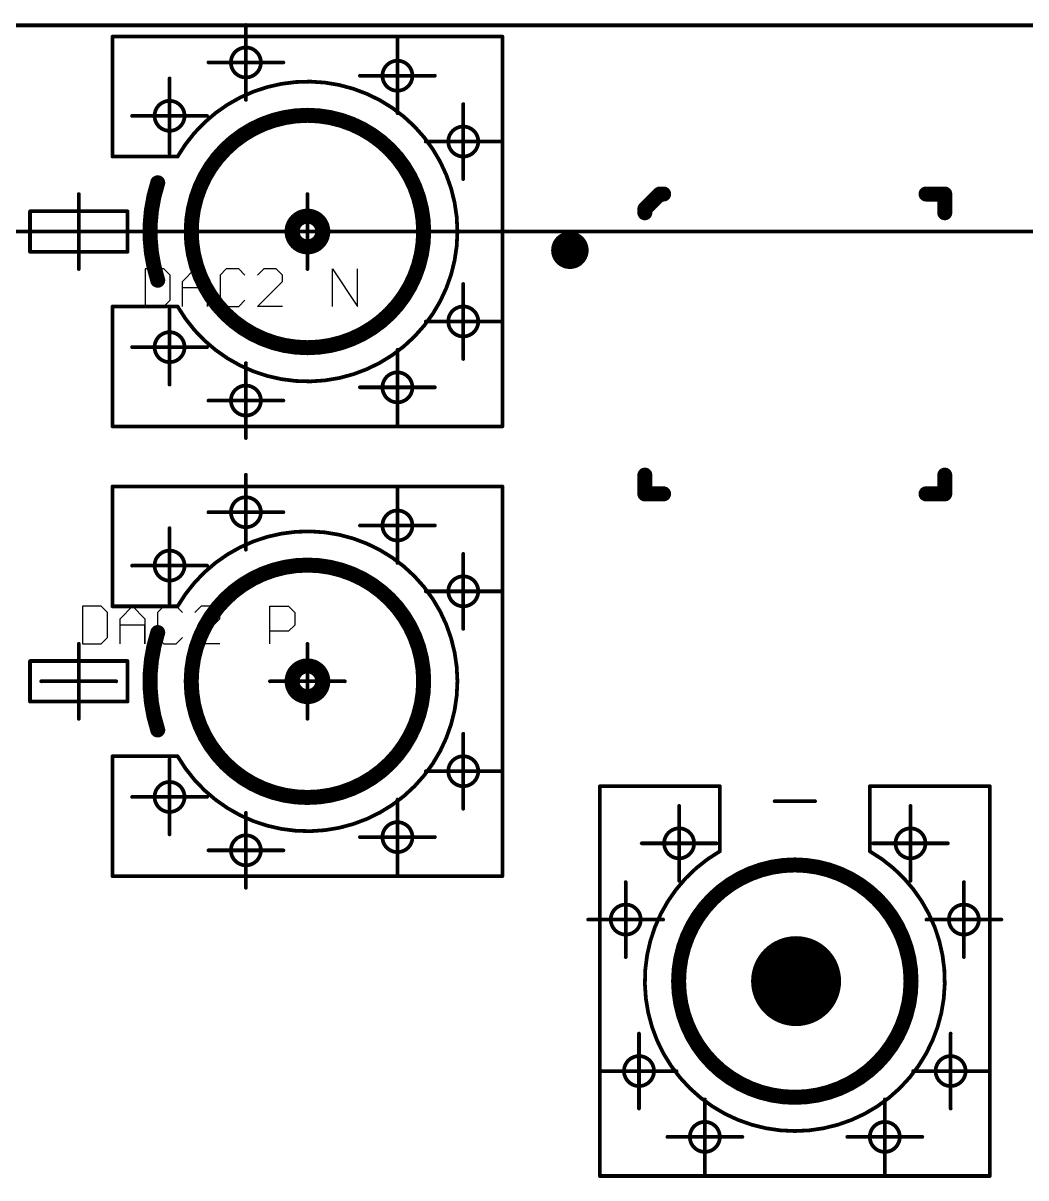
# Model space of a CAD drawing. Header units: millimetres. Extents: x 17 to 134, y 31 to 67.
# Drawn here: x 104.71 to 118.08, y 50.62 to 66.03 of the extents above; entities that cross this region are included whole.
import ezdxf

# ---------------------------------------------------------------- set-up
doc = ezdxf.new("R2010")
doc.units = ezdxf.units.MM
for name, color, linetype in [('Mechanical1', 6, 'Continuous'), ('Mechanical2', 216, 'Continuous'), ('Mechanical8', 56, 'Continuous'), ('MultiLayer', 9, 'Continuous'), ('PadHoleLayer', 156, 'Continuous'), ('TopOverlay', 2, 'Continuous')]:
    doc.layers.add(name, color=color, linetype=linetype)

# ---------------------------------------------------------------- blocks, each defined once
blk = doc.blocks.new('AMPHENOL_SMP_MSLD_PCT_10_3')
at = {"layer": 'Mechanical8', "const_width": 0.05}
for points in [[(-2.6, 2.6), (-1, 2.6)], [(-2.6, -2.6), (-2.6, 2.6)], [(-1, 1.732), (-1, 2.6)], [(1, 1.732), (1, 2.6)], [(1, 2.6), (2.6, 2.6)], [(2.6, -2.6), (2.6, 2.6)], [(-1.543, 1.838), (-1.543, 2.338)], [(-0.27, 2.4), (0.27, 2.4)], [(1.543, 1.838), (1.543, 2.338)], [(-2.043, 1.838), (-1.543, 1.838)], [(-1.543, 1.838), (-1.043, 1.838)], [(-1.543, 1.338), (-1.543, 1.838)], [(1.043, 1.838), (1.543, 1.838)], [(1.543, 1.838), (2.043, 1.838)], [(1.543, 1.338), (1.543, 1.838)], [(-2.255, 0.821), (-2.255, 1.321)], [(2.255, 0.821), (2.255, 1.321)], [(-2.755, 0.821), (-2.255, 0.821)], [(-2.255, 0.821), (-1.755, 0.821)], [(-2.255, 0.321), (-2.255, 0.821)], [(1.755, 0.821), (2.255, 0.821)], [(2.255, 0.821), (2.755, 0.821)], [(2.255, 0.321), (2.255, 0.821)], [(0, 0), (0, 0.5)], [(-0.5, 0), (0, 0)], [(0, 0), (0.5, 0)], [(0, -0.5), (0, 0)], [(-2.078, -1.2), (-2.078, -0.7)], [(2.078, -1.2), (2.078, -0.7)], [(-2.578, -1.2), (-2.078, -1.2)], [(-2.078, -1.2), (-1.578, -1.2)], [(-2.078, -1.7), (-2.078, -1.2)], [(1.578, -1.2), (2.078, -1.2)], [(2.078, -1.2), (2.578, -1.2)], [(2.078, -1.7), (2.078, -1.2)], [(-1.2, -2.078), (-1.2, -1.578)], [(1.2, -2.078), (1.2, -1.578)], [(-1.7, -2.078), (-1.2, -2.078)], [(-1.2, -2.078), (-0.7, -2.078)], [(-1.2, -2.578), (-1.2, -2.078)], [(0.7, -2.078), (1.2, -2.078)], [(1.2, -2.078), (1.7, -2.078)], [(1.2, -2.578), (1.2, -2.078)], [(-2.6, -2.6), (2.6, -2.6)]]:
    blk.add_lwpolyline(points, dxfattribs=at)
at = {"layer": 'Mechanical8'}
for points, const_width in [([(-2.612, 2.6, 1), (-2.587, 2.6, 1)], 0.025), ([(-2.612, 2.6, 1), (-2.587, 2.6, 1)], 0.025), ([(-1.012, 2.6, 1), (-0.987, 2.6, 1)], 0.025), ([(-1.012, 2.6, 1), (-0.987, 2.6, 1)], 0.025), ([(0.988, 2.6, 1), (1.013, 2.6, 1)], 0.025), ([(0.988, 2.6, 1), (1.013, 2.6, 1)], 0.025), ([(2.588, 2.6, 1), (2.613, 2.6, 1)], 0.025), ([(2.588, 2.6, 1), (2.613, 2.6, 1)], 0.025), ([(-1.555, 2.338, 1), (-1.53, 2.338, 1)], 0.025), ([(-0.282, 2.4, 1), (-0.257, 2.4, 1)], 0.025), ([(0.258, 2.4, 1), (0.283, 2.4, 1)], 0.025), ([(1.53, 2.338, 1), (1.555, 2.338, 1)], 0.025), ([(-1.343, 1.838, 1), (-1.743, 1.838, 1)], 0.05), ([(1.743, 1.838, 1), (1.343, 1.838, 1)], 0.05), ([(-2.055, 1.838, 1), (-2.03, 1.838, 1)], 0.025), ([(-1.755, 1.838, 1), (-1.73, 1.838, 1)], 0.025), ([(-1.555, 1.838, 1), (-1.53, 1.838, 1)], 0.025), ([(-1.555, 1.838, 1), (-1.53, 1.838, 1)], 0.025), ([(-1.555, 1.838, 1), (-1.53, 1.838, 1)], 0.025), ([(-1.555, 1.838, 1), (-1.53, 1.838, 1)], 0.025), ([(-1.355, 1.838, 1), (-1.33, 1.838, 1)], 0.025), ([(-1.055, 1.838, 1), (-1.03, 1.838, 1)], 0.025), ([(1.03, 1.838, 1), (1.055, 1.838, 1)], 0.025), ([(1.33, 1.838, 1), (1.355, 1.838, 1)], 0.025), ([(1.53, 1.838, 1), (1.555, 1.838, 1)], 0.025), ([(1.53, 1.838, 1), (1.555, 1.838, 1)], 0.025), ([(1.53, 1.838, 1), (1.555, 1.838, 1)], 0.025), ([(1.53, 1.838, 1), (1.555, 1.838, 1)], 0.025), ([(1.73, 1.838, 1), (1.755, 1.838, 1)], 0.025), ([(2.03, 1.838, 1), (2.055, 1.838, 1)], 0.025), ([(-1.012, 1.732, 1), (-0.987, 1.732, 1)], 0.025), ([(-1.012, 1.732, 1), (-0.987, 1.732, 1)], 0.025), ([(0.988, 1.732, 1), (1.013, 1.732, 1)], 0.025), ([(0.988, 1.732, 1), (1.013, 1.732, 1)], 0.025), ([(-2.268, 1.321, 1), (-2.243, 1.321, 1)], 0.025), ([(-1.555, 1.338, 1), (-1.53, 1.338, 1)], 0.025), ([(1.53, 1.338, 1), (1.555, 1.338, 1)], 0.025), ([(2.243, 1.321, 1), (2.268, 1.321, 1)], 0.025), ([(-2.055, 0.821, 1), (-2.455, 0.821, 1)], 0.05), ([(2.455, 0.821, 1), (2.055, 0.821, 1)], 0.05), ([(-2.768, 0.821, 1), (-2.743, 0.821, 1)], 0.025), ([(-2.468, 0.821, 1), (-2.443, 0.821, 1)], 0.025), ([(-2.268, 0.821, 1), (-2.243, 0.821, 1)], 0.025), ([(-2.268, 0.821, 1), (-2.243, 0.821, 1)], 0.025), ([(-2.268, 0.821, 1), (-2.243, 0.821, 1)], 0.025), ([(-2.268, 0.821, 1), (-2.243, 0.821, 1)], 0.025), ([(-2.068, 0.821, 1), (-2.043, 0.821, 1)], 0.025), ([(-1.768, 0.821, 1), (-1.743, 0.821, 1)], 0.025), ([(1.743, 0.821, 1), (1.768, 0.821, 1)], 0.025), ([(2.043, 0.821, 1), (2.068, 0.821, 1)], 0.025), ([(2.243, 0.821, 1), (2.268, 0.821, 1)], 0.025), ([(2.243, 0.821, 1), (2.268, 0.821, 1)], 0.025), ([(2.243, 0.821, 1), (2.268, 0.821, 1)], 0.025), ([(2.243, 0.821, 1), (2.268, 0.821, 1)], 0.025), ([(2.443, 0.821, 1), (2.468, 0.821, 1)], 0.025), ([(2.743, 0.821, 1), (2.768, 0.821, 1)], 0.025), ([(-0.012, 0.5, 1), (0.013, 0.5, 1)], 0.025), ([(-2.268, 0.321, 1), (-2.243, 0.321, 1)], 0.025), ([(2.243, 0.321, 1), (2.268, 0.321, 1)], 0.025), ([(-0.512, 0, 1), (-0.487, 0, 1)], 0.025), ([(-0.012, 0, 1), (0.013, 0, 1)], 0.025), ([(-0.012, 0, 1), (0.013, 0, 1)], 0.025), ([(-0.012, 0, 1), (0.013, 0, 1)], 0.025), ([(-0.012, 0, 1), (0.013, 0, 1)], 0.025), ([(0.488, 0, 1), (0.513, 0, 1)], 0.025), ([(-0.012, -0.5, 1), (0.013, -0.5, 1)], 0.025), ([(-2.091, -0.7, 1), (-2.066, -0.7, 1)], 0.025), ([(2.066, -0.7, 1), (2.091, -0.7, 1)], 0.025), ([(-1.878, -1.2, 1), (-2.278, -1.2, 1)], 0.05), ([(2.278, -1.2, 1), (1.878, -1.2, 1)], 0.05), ([(-2.591, -1.2, 1), (-2.566, -1.2, 1)], 0.025), ([(-2.291, -1.2, 1), (-2.266, -1.2, 1)], 0.025), ([(-2.091, -1.2, 1), (-2.066, -1.2, 1)], 0.025), ([(-2.091, -1.2, 1), (-2.066, -1.2, 1)], 0.025), ([(-2.091, -1.2, 1), (-2.066, -1.2, 1)], 0.025), ([(-2.091, -1.2, 1), (-2.066, -1.2, 1)], 0.025), ([(-1.891, -1.2, 1), (-1.866, -1.2, 1)], 0.025), ([(-1.591, -1.2, 1), (-1.566, -1.2, 1)], 0.025), ([(1.566, -1.2, 1), (1.591, -1.2, 1)], 0.025), ([(1.866, -1.2, 1), (1.891, -1.2, 1)], 0.025), ([(2.066, -1.2, 1), (2.091, -1.2, 1)], 0.025), ([(2.066, -1.2, 1), (2.091, -1.2, 1)], 0.025), ([(2.066, -1.2, 1), (2.091, -1.2, 1)], 0.025), ([(2.066, -1.2, 1), (2.091, -1.2, 1)], 0.025), ([(2.266, -1.2, 1), (2.291, -1.2, 1)], 0.025), ([(2.566, -1.2, 1), (2.591, -1.2, 1)], 0.025), ([(-2.091, -1.7, 1), (-2.066, -1.7, 1)], 0.025), ([(-1.212, -1.578, 1), (-1.187, -1.578, 1)], 0.025), ([(1.188, -1.578, 1), (1.213, -1.578, 1)], 0.025), ([(2.066, -1.7, 1), (2.091, -1.7, 1)], 0.025), ([(-1, -2.078, 1), (-1.4, -2.078, 1)], 0.05), ([(1.4, -2.078, 1), (1, -2.078, 1)], 0.05), ([(-1.712, -2.078, 1), (-1.687, -2.078, 1)], 0.025), ([(-1.412, -2.078, 1), (-1.387, -2.078, 1)], 0.025), ([(-1.212, -2.078, 1), (-1.187, -2.078, 1)], 0.025), ([(-1.212, -2.078, 1), (-1.187, -2.078, 1)], 0.025), ([(-1.212, -2.078, 1), (-1.187, -2.078, 1)], 0.025), ([(-1.212, -2.078, 1), (-1.187, -2.078, 1)], 0.025), ([(-1.012, -2.078, 1), (-0.987, -2.078, 1)], 0.025), ([(-0.712, -2.078, 1), (-0.687, -2.078, 1)], 0.025), ([(0.688, -2.078, 1), (0.713, -2.078, 1)], 0.025), ([(0.988, -2.078, 1), (1.013, -2.078, 1)], 0.025), ([(1.188, -2.078, 1), (1.213, -2.078, 1)], 0.025), ([(1.188, -2.078, 1), (1.213, -2.078, 1)], 0.025), ([(1.188, -2.078, 1), (1.213, -2.078, 1)], 0.025), ([(1.188, -2.078, 1), (1.213, -2.078, 1)], 0.025), ([(1.388, -2.078, 1), (1.413, -2.078, 1)], 0.025), ([(1.688, -2.078, 1), (1.713, -2.078, 1)], 0.025), ([(-2.612, -2.6, 1), (-2.587, -2.6, 1)], 0.025), ([(-2.612, -2.6, 1), (-2.587, -2.6, 1)], 0.025), ([(-1.212, -2.578, 1), (-1.187, -2.578, 1)], 0.025), ([(1.188, -2.578, 1), (1.213, -2.578, 1)], 0.025), ([(2.588, -2.6, 1), (2.613, -2.6, 1)], 0.025), ([(2.588, -2.6, 1), (2.613, -2.6, 1)], 0.025)]:
    blk.add_lwpolyline(points, format="xyb", close=True, dxfattribs=dict(at, const_width=const_width))
at = {"layer": 'Mechanical8', "const_width": 0.05}
blk.add_lwpolyline([(1, 1.732, -3.732051), (-1, 1.732)], format="xyb", dxfattribs=at)
at = {"layer": 'MultiLayer', "const_width": 0.6}
blk.add_lwpolyline([(-0.283, 0, 1), (0.317, 0, 1)], format="xyb", close=True, dxfattribs=at)
at = {"layer": 'PadHoleLayer', "const_width": 0.4}
blk.add_lwpolyline([(-0.183, 0, 1), (0.217, 0, 1)], format="xyb", close=True, dxfattribs=at)
at = {"layer": 'TopOverlay'}
for points, const_width in [([(1.55, 0, 1), (-1.55, 0, 1)], 0.2), ([(-1.6, 0, 1), (-1.5, 0, 1)], 0.1), ([(1.5, 0, 1), (1.6, 0, 1)], 0.1)]:
    blk.add_lwpolyline(points, format="xyb", close=True, dxfattribs=dict(at, const_width=const_width))
blk = doc.blocks.new('MOLEX_85305_0232_60')
at = {"layer": 'Mechanical8', "const_width": 0.05}
for points in [[(-0.27, 3.7), (-0.27, 2.4)], [(-0.27, 3.7), (0.27, 3.7)], [(0.27, 3.7), (0.27, 2.4)], [(0, 3.55), (0, 3.05)], [(-0.5, 3.05), (0, 3.05)], [(0, 3.05), (0.5, 3.05)], [(0, 3.05), (0, 2.55)], [(-2.6, 2.6), (-1, 2.6)], [(-2.6, 2.6), (-2.6, -2.6)], [(-1, 2.6), (-1, 1.732)], [(1, 2.6), (1, 1.732)], [(1, 2.6), (2.6, 2.6)], [(2.6, 2.6), (2.6, -2.6)], [(-1.543, 2.339), (-1.543, 1.839)], [(-0.27, 2.4), (0.27, 2.4)], [(1.543, 2.339), (1.543, 1.839)], [(-2.043, 1.839), (-1.543, 1.839)], [(-1.543, 1.839), (-1.043, 1.839)], [(-1.543, 1.839), (-1.543, 1.339)], [(1.043, 1.839), (1.543, 1.839)], [(1.543, 1.839), (2.043, 1.839)], [(1.543, 1.839), (1.543, 1.339)], [(-2.255, 1.321), (-2.255, 0.821)], [(2.255, 1.321), (2.255, 0.821)], [(-2.755, 0.821), (-2.255, 0.821)], [(-2.255, 0.821), (-1.755, 0.821)], [(-2.255, 0.821), (-2.255, 0.321)], [(1.755, 0.821), (2.255, 0.821)], [(2.255, 0.821), (2.755, 0.821)], [(2.255, 0.821), (2.255, 0.321)], [(0, 0.5), (0, 0)], [(-0.5, 0), (0, 0)], [(0, 0), (0.5, 0)], [(0, 0), (0, -0.5)], [(-2.079, -0.7), (-2.079, -1.2)], [(2.078, -0.7), (2.078, -1.2)], [(-2.579, -1.2), (-2.079, -1.2)], [(-2.079, -1.2), (-1.579, -1.2)], [(-2.079, -1.2), (-2.079, -1.7)], [(1.578, -1.2), (2.078, -1.2)], [(2.078, -1.2), (2.578, -1.2)], [(2.078, -1.2), (2.078, -1.7)], [(-1.2, -1.578), (-1.2, -2.078)], [(1.2, -1.578), (1.2, -2.078)], [(-1.7, -2.078), (-1.2, -2.078)], [(-1.2, -2.078), (-0.7, -2.078)], [(-1.2, -2.078), (-1.2, -2.578)], [(0.7, -2.078), (1.2, -2.078)], [(1.2, -2.078), (1.7, -2.078)], [(1.2, -2.078), (1.2, -2.578)], [(-2.6, -2.6), (2.6, -2.6)]]:
    blk.add_lwpolyline(points, dxfattribs=at)
at = {"layer": 'Mechanical8'}
for points, const_width in [([(-0.283, 3.7, 1), (-0.258, 3.7, 1)], 0.025), ([(-0.283, 3.7, 1), (-0.258, 3.7, 1)], 0.025), ([(0.257, 3.7, 1), (0.282, 3.7, 1)], 0.025), ([(0.257, 3.7, 1), (0.282, 3.7, 1)], 0.025), ([(-0.013, 3.55, 1), (0.012, 3.55, 1)], 0.025), ([(-0.513, 3.05, 1), (-0.488, 3.05, 1)], 0.025), ([(-0.013, 3.05, 1), (0.012, 3.05, 1)], 0.025), ([(-0.013, 3.05, 1), (0.012, 3.05, 1)], 0.025), ([(-0.013, 3.05, 1), (0.012, 3.05, 1)], 0.025), ([(-0.013, 3.05, 1), (0.012, 3.05, 1)], 0.025), ([(0.487, 3.05, 1), (0.512, 3.05, 1)], 0.025), ([(-2.613, 2.6, 1), (-2.588, 2.6, 1)], 0.025), ([(-2.613, 2.6, 1), (-2.588, 2.6, 1)], 0.025), ([(-1.013, 2.6, 1), (-0.988, 2.6, 1)], 0.025), ([(-1.013, 2.6, 1), (-0.988, 2.6, 1)], 0.025), ([(0.987, 2.6, 1), (1.012, 2.6, 1)], 0.025), ([(0.987, 2.6, 1), (1.012, 2.6, 1)], 0.025), ([(2.587, 2.6, 1), (2.612, 2.6, 1)], 0.025), ([(2.587, 2.6, 1), (2.612, 2.6, 1)], 0.025), ([(-0.013, 2.55, 1), (0.012, 2.55, 1)], 0.025), ([(-1.555, 2.339, 1), (-1.53, 2.339, 1)], 0.025), ([(-0.283, 2.4, 1), (-0.258, 2.4, 1)], 0.025), ([(-0.283, 2.4, 1), (-0.258, 2.4, 1)], 0.025), ([(0.257, 2.4, 1), (0.282, 2.4, 1)], 0.025), ([(0.257, 2.4, 1), (0.282, 2.4, 1)], 0.025), ([(1.53, 2.339, 1), (1.555, 2.339, 1)], 0.025), ([(-1.343, 1.839, 1), (-1.743, 1.839, 1)], 0.05), ([(1.743, 1.839, 1), (1.343, 1.839, 1)], 0.05), ([(-2.055, 1.839, 1), (-2.03, 1.839, 1)], 0.025), ([(-1.755, 1.839, 1), (-1.73, 1.839, 1)], 0.025), ([(-1.555, 1.839, 1), (-1.53, 1.839, 1)], 0.025), ([(-1.555, 1.839, 1), (-1.53, 1.839, 1)], 0.025), ([(-1.555, 1.839, 1), (-1.53, 1.839, 1)], 0.025), ([(-1.555, 1.839, 1), (-1.53, 1.839, 1)], 0.025), ([(-1.355, 1.839, 1), (-1.33, 1.839, 1)], 0.025), ([(-1.055, 1.839, 1), (-1.03, 1.839, 1)], 0.025), ([(1.03, 1.839, 1), (1.055, 1.839, 1)], 0.025), ([(1.33, 1.839, 1), (1.355, 1.839, 1)], 0.025), ([(1.53, 1.839, 1), (1.555, 1.839, 1)], 0.025), ([(1.53, 1.839, 1), (1.555, 1.839, 1)], 0.025), ([(1.53, 1.839, 1), (1.555, 1.839, 1)], 0.025), ([(1.53, 1.839, 1), (1.555, 1.839, 1)], 0.025), ([(1.73, 1.839, 1), (1.755, 1.839, 1)], 0.025), ([(2.03, 1.839, 1), (2.055, 1.839, 1)], 0.025), ([(-1.013, 1.732, 1), (-0.988, 1.732, 1)], 0.025), ([(-1.013, 1.732, 1), (-0.988, 1.732, 1)], 0.025), ([(0.987, 1.732, 1), (1.012, 1.732, 1)], 0.025), ([(0.987, 1.732, 1), (1.012, 1.732, 1)], 0.025), ([(-2.268, 1.321, 1), (-2.243, 1.321, 1)], 0.025), ([(-1.555, 1.339, 1), (-1.53, 1.339, 1)], 0.025), ([(1.53, 1.339, 1), (1.555, 1.339, 1)], 0.025), ([(2.243, 1.321, 1), (2.268, 1.321, 1)], 0.025), ([(-2.055, 0.821, 1), (-2.455, 0.821, 1)], 0.05), ([(2.455, 0.821, 1), (2.055, 0.821, 1)], 0.05), ([(-2.768, 0.821, 1), (-2.743, 0.821, 1)], 0.025), ([(-2.468, 0.821, 1), (-2.443, 0.821, 1)], 0.025), ([(-2.268, 0.821, 1), (-2.243, 0.821, 1)], 0.025), ([(-2.268, 0.821, 1), (-2.243, 0.821, 1)], 0.025), ([(-2.268, 0.821, 1), (-2.243, 0.821, 1)], 0.025), ([(-2.268, 0.821, 1), (-2.243, 0.821, 1)], 0.025), ([(-2.068, 0.821, 1), (-2.043, 0.821, 1)], 0.025), ([(-1.768, 0.821, 1), (-1.743, 0.821, 1)], 0.025), ([(1.743, 0.821, 1), (1.768, 0.821, 1)], 0.025), ([(2.043, 0.821, 1), (2.068, 0.821, 1)], 0.025), ([(2.243, 0.821, 1), (2.268, 0.821, 1)], 0.025), ([(2.243, 0.821, 1), (2.268, 0.821, 1)], 0.025), ([(2.243, 0.821, 1), (2.268, 0.821, 1)], 0.025), ([(2.243, 0.821, 1), (2.268, 0.821, 1)], 0.025), ([(2.443, 0.821, 1), (2.468, 0.821, 1)], 0.025), ([(2.743, 0.821, 1), (2.768, 0.821, 1)], 0.025), ([(-0.013, 0.5, 1), (0.012, 0.5, 1)], 0.025), ([(-2.268, 0.321, 1), (-2.243, 0.321, 1)], 0.025), ([(2.243, 0.321, 1), (2.268, 0.321, 1)], 0.025), ([(-0.513, 0, 1), (-0.488, 0, 1)], 0.025), ([(-0.013, 0, 1), (0.012, 0, 1)], 0.025), ([(-0.013, 0, 1), (0.012, 0, 1)], 0.025), ([(-0.013, 0, 1), (0.012, 0, 1)], 0.025), ([(-0.013, 0, 1), (0.012, 0, 1)], 0.025), ([(0.487, 0, 1), (0.512, 0, 1)], 0.025), ([(-0.013, -0.5, 1), (0.012, -0.5, 1)], 0.025), ([(-2.091, -0.7, 1), (-2.066, -0.7, 1)], 0.025), ([(2.066, -0.7, 1), (2.091, -0.7, 1)], 0.025), ([(-1.879, -1.2, 1), (-2.279, -1.2, 1)], 0.05), ([(2.278, -1.2, 1), (1.878, -1.2, 1)], 0.05), ([(-2.591, -1.2, 1), (-2.566, -1.2, 1)], 0.025), ([(-2.291, -1.2, 1), (-2.266, -1.2, 1)], 0.025), ([(-2.091, -1.2, 1), (-2.066, -1.2, 1)], 0.025), ([(-2.091, -1.2, 1), (-2.066, -1.2, 1)], 0.025), ([(-2.091, -1.2, 1), (-2.066, -1.2, 1)], 0.025), ([(-2.091, -1.2, 1), (-2.066, -1.2, 1)], 0.025), ([(-1.891, -1.2, 1), (-1.866, -1.2, 1)], 0.025), ([(-1.591, -1.2, 1), (-1.566, -1.2, 1)], 0.025), ([(1.566, -1.2, 1), (1.591, -1.2, 1)], 0.025), ([(1.866, -1.2, 1), (1.891, -1.2, 1)], 0.025), ([(2.066, -1.2, 1), (2.091, -1.2, 1)], 0.025), ([(2.066, -1.2, 1), (2.091, -1.2, 1)], 0.025), ([(2.066, -1.2, 1), (2.091, -1.2, 1)], 0.025), ([(2.066, -1.2, 1), (2.091, -1.2, 1)], 0.025), ([(2.266, -1.2, 1), (2.291, -1.2, 1)], 0.025), ([(2.566, -1.2, 1), (2.591, -1.2, 1)], 0.025), ([(-2.091, -1.7, 1), (-2.066, -1.7, 1)], 0.025), ([(-1.213, -1.578, 1), (-1.188, -1.578, 1)], 0.025), ([(1.187, -1.578, 1), (1.212, -1.578, 1)], 0.025), ([(2.066, -1.7, 1), (2.091, -1.7, 1)], 0.025), ([(-1, -2.078, 1), (-1.4, -2.078, 1)], 0.05), ([(1.4, -2.078, 1), (1, -2.078, 1)], 0.05), ([(-1.713, -2.078, 1), (-1.688, -2.078, 1)], 0.025), ([(-1.413, -2.078, 1), (-1.388, -2.078, 1)], 0.025), ([(-1.213, -2.078, 1), (-1.188, -2.078, 1)], 0.025), ([(-1.213, -2.078, 1), (-1.188, -2.078, 1)], 0.025), ([(-1.213, -2.078, 1), (-1.188, -2.078, 1)], 0.025), ([(-1.213, -2.078, 1), (-1.188, -2.078, 1)], 0.025), ([(-1.013, -2.078, 1), (-0.988, -2.078, 1)], 0.025), ([(-0.713, -2.078, 1), (-0.688, -2.078, 1)], 0.025), ([(0.687, -2.078, 1), (0.712, -2.078, 1)], 0.025), ([(0.987, -2.078, 1), (1.012, -2.078, 1)], 0.025), ([(1.187, -2.078, 1), (1.212, -2.078, 1)], 0.025), ([(1.187, -2.078, 1), (1.212, -2.078, 1)], 0.025), ([(1.187, -2.078, 1), (1.212, -2.078, 1)], 0.025), ([(1.187, -2.078, 1), (1.212, -2.078, 1)], 0.025), ([(1.387, -2.078, 1), (1.412, -2.078, 1)], 0.025), ([(1.687, -2.078, 1), (1.712, -2.078, 1)], 0.025), ([(-2.613, -2.6, 1), (-2.588, -2.6, 1)], 0.025), ([(-2.613, -2.6, 1), (-2.588, -2.6, 1)], 0.025), ([(-1.213, -2.578, 1), (-1.188, -2.578, 1)], 0.025), ([(1.187, -2.578, 1), (1.212, -2.578, 1)], 0.025), ([(2.587, -2.6, 1), (2.612, -2.6, 1)], 0.025), ([(2.587, -2.6, 1), (2.612, -2.6, 1)], 0.025)]:
    blk.add_lwpolyline(points, format="xyb", close=True, dxfattribs=dict(at, const_width=const_width))
at = {"layer": 'Mechanical8', "const_width": 0.05}
blk.add_lwpolyline([(1, 1.732, -3.732051), (-1, 1.732)], format="xyb", dxfattribs=at)
at = {"layer": 'TopOverlay', "const_width": 0.2}
blk.add_lwpolyline([(-0.65, 1.997, -0.158658), (0.65, 1.997)], format="xyb", dxfattribs=at)
at = {"layer": 'TopOverlay'}
for points, const_width in [([(-0.7, 1.997, 1), (-0.6, 1.997, 1)], 0.1), ([(0.6, 1.997, 1), (0.7, 1.997, 1)], 0.1), ([(1.55, 0, 1), (-1.55, 0, 1)], 0.2), ([(0.205, 0, 1), (-0.205, 0, 1)], 0.2), ([(-1.6, 0, 1), (-1.5, 0, 1)], 0.1), ([(-0.255, 0, 1), (-0.155, 0, 1)], 0.1), ([(0.155, 0, 1), (0.255, 0, 1)], 0.1), ([(1.5, 0, 1), (1.6, 0, 1)], 0.1)]:
    blk.add_lwpolyline(points, format="xyb", close=True, dxfattribs=dict(at, const_width=const_width))
blk = doc.blocks.new('MOLEX_85305_0232_61')
at = {"layer": 'Mechanical8', "const_width": 0.05}
for points in [[(-0.27, 3.7), (-0.27, 2.4)], [(-0.27, 3.7), (0.27, 3.7)], [(0.27, 3.7), (0.27, 2.4)], [(0, 3.55), (0, 3.05)], [(-0.5, 3.05), (0, 3.05)], [(0, 3.05), (0.5, 3.05)], [(0, 3.05), (0, 2.55)], [(-2.6, 2.6), (-1, 2.6)], [(-2.6, 2.6), (-2.6, -2.6)], [(-1, 2.6), (-1, 1.732)], [(1, 2.6), (1, 1.732)], [(1, 2.6), (2.6, 2.6)], [(2.6, 2.6), (2.6, -2.6)], [(-1.543, 2.339), (-1.543, 1.839)], [(-0.27, 2.4), (0.27, 2.4)], [(1.543, 2.339), (1.543, 1.839)], [(-2.043, 1.839), (-1.543, 1.839)], [(-1.543, 1.839), (-1.043, 1.839)], [(-1.543, 1.839), (-1.543, 1.339)], [(1.043, 1.839), (1.543, 1.839)], [(1.543, 1.839), (2.043, 1.839)], [(1.543, 1.839), (1.543, 1.339)], [(-2.255, 1.321), (-2.255, 0.821)], [(2.255, 1.321), (2.255, 0.821)], [(-2.755, 0.821), (-2.255, 0.821)], [(-2.255, 0.821), (-1.755, 0.821)], [(-2.255, 0.821), (-2.255, 0.321)], [(1.755, 0.821), (2.255, 0.821)], [(2.255, 0.821), (2.755, 0.821)], [(2.255, 0.821), (2.255, 0.321)], [(0, 0.5), (0, 0)], [(-0.5, 0), (0, 0)], [(0, 0), (0.5, 0)], [(0, 0), (0, -0.5)], [(-2.079, -0.7), (-2.079, -1.2)], [(2.078, -0.7), (2.078, -1.2)], [(-2.579, -1.2), (-2.079, -1.2)], [(-2.079, -1.2), (-1.579, -1.2)], [(-2.079, -1.2), (-2.079, -1.7)], [(1.578, -1.2), (2.078, -1.2)], [(2.078, -1.2), (2.578, -1.2)], [(2.078, -1.2), (2.078, -1.7)], [(-1.2, -1.578), (-1.2, -2.078)], [(1.2, -1.578), (1.2, -2.078)], [(-1.7, -2.078), (-1.2, -2.078)], [(-1.2, -2.078), (-0.7, -2.078)], [(-1.2, -2.078), (-1.2, -2.578)], [(0.7, -2.078), (1.2, -2.078)], [(1.2, -2.078), (1.7, -2.078)], [(1.2, -2.078), (1.2, -2.578)], [(-2.6, -2.6), (2.6, -2.6)]]:
    blk.add_lwpolyline(points, dxfattribs=at)
at = {"layer": 'Mechanical8'}
for points, const_width in [([(-0.283, 3.7, 1), (-0.258, 3.7, 1)], 0.025), ([(-0.283, 3.7, 1), (-0.258, 3.7, 1)], 0.025), ([(0.257, 3.7, 1), (0.282, 3.7, 1)], 0.025), ([(0.257, 3.7, 1), (0.282, 3.7, 1)], 0.025), ([(-0.013, 3.55, 1), (0.012, 3.55, 1)], 0.025), ([(-0.513, 3.05, 1), (-0.488, 3.05, 1)], 0.025), ([(-0.013, 3.05, 1), (0.012, 3.05, 1)], 0.025), ([(-0.013, 3.05, 1), (0.012, 3.05, 1)], 0.025), ([(-0.013, 3.05, 1), (0.012, 3.05, 1)], 0.025), ([(-0.013, 3.05, 1), (0.012, 3.05, 1)], 0.025), ([(0.487, 3.05, 1), (0.512, 3.05, 1)], 0.025), ([(-2.613, 2.6, 1), (-2.588, 2.6, 1)], 0.025), ([(-2.613, 2.6, 1), (-2.588, 2.6, 1)], 0.025), ([(-1.013, 2.6, 1), (-0.988, 2.6, 1)], 0.025), ([(-1.013, 2.6, 1), (-0.988, 2.6, 1)], 0.025), ([(0.987, 2.6, 1), (1.012, 2.6, 1)], 0.025), ([(0.987, 2.6, 1), (1.012, 2.6, 1)], 0.025), ([(2.587, 2.6, 1), (2.612, 2.6, 1)], 0.025), ([(2.587, 2.6, 1), (2.612, 2.6, 1)], 0.025), ([(-0.013, 2.55, 1), (0.012, 2.55, 1)], 0.025), ([(-1.555, 2.339, 1), (-1.53, 2.339, 1)], 0.025), ([(-0.283, 2.4, 1), (-0.258, 2.4, 1)], 0.025), ([(-0.283, 2.4, 1), (-0.258, 2.4, 1)], 0.025), ([(0.257, 2.4, 1), (0.282, 2.4, 1)], 0.025), ([(0.257, 2.4, 1), (0.282, 2.4, 1)], 0.025), ([(1.53, 2.339, 1), (1.555, 2.339, 1)], 0.025), ([(-1.343, 1.839, 1), (-1.743, 1.839, 1)], 0.05), ([(1.743, 1.839, 1), (1.343, 1.839, 1)], 0.05), ([(-2.055, 1.839, 1), (-2.03, 1.839, 1)], 0.025), ([(-1.755, 1.839, 1), (-1.73, 1.839, 1)], 0.025), ([(-1.555, 1.839, 1), (-1.53, 1.839, 1)], 0.025), ([(-1.555, 1.839, 1), (-1.53, 1.839, 1)], 0.025), ([(-1.555, 1.839, 1), (-1.53, 1.839, 1)], 0.025), ([(-1.555, 1.839, 1), (-1.53, 1.839, 1)], 0.025), ([(-1.355, 1.839, 1), (-1.33, 1.839, 1)], 0.025), ([(-1.055, 1.839, 1), (-1.03, 1.839, 1)], 0.025), ([(1.03, 1.839, 1), (1.055, 1.839, 1)], 0.025), ([(1.33, 1.839, 1), (1.355, 1.839, 1)], 0.025), ([(1.53, 1.839, 1), (1.555, 1.839, 1)], 0.025), ([(1.53, 1.839, 1), (1.555, 1.839, 1)], 0.025), ([(1.53, 1.839, 1), (1.555, 1.839, 1)], 0.025), ([(1.53, 1.839, 1), (1.555, 1.839, 1)], 0.025), ([(1.73, 1.839, 1), (1.755, 1.839, 1)], 0.025), ([(2.03, 1.839, 1), (2.055, 1.839, 1)], 0.025), ([(-1.013, 1.732, 1), (-0.988, 1.732, 1)], 0.025), ([(-1.013, 1.732, 1), (-0.988, 1.732, 1)], 0.025), ([(0.987, 1.732, 1), (1.012, 1.732, 1)], 0.025), ([(0.987, 1.732, 1), (1.012, 1.732, 1)], 0.025), ([(-2.268, 1.321, 1), (-2.243, 1.321, 1)], 0.025), ([(-1.555, 1.339, 1), (-1.53, 1.339, 1)], 0.025), ([(1.53, 1.339, 1), (1.555, 1.339, 1)], 0.025), ([(2.243, 1.321, 1), (2.268, 1.321, 1)], 0.025), ([(-2.055, 0.821, 1), (-2.455, 0.821, 1)], 0.05), ([(2.455, 0.821, 1), (2.055, 0.821, 1)], 0.05), ([(-2.768, 0.821, 1), (-2.743, 0.821, 1)], 0.025), ([(-2.468, 0.821, 1), (-2.443, 0.821, 1)], 0.025), ([(-2.268, 0.821, 1), (-2.243, 0.821, 1)], 0.025), ([(-2.268, 0.821, 1), (-2.243, 0.821, 1)], 0.025), ([(-2.268, 0.821, 1), (-2.243, 0.821, 1)], 0.025), ([(-2.268, 0.821, 1), (-2.243, 0.821, 1)], 0.025), ([(-2.068, 0.821, 1), (-2.043, 0.821, 1)], 0.025), ([(-1.768, 0.821, 1), (-1.743, 0.821, 1)], 0.025), ([(1.743, 0.821, 1), (1.768, 0.821, 1)], 0.025), ([(2.043, 0.821, 1), (2.068, 0.821, 1)], 0.025), ([(2.243, 0.821, 1), (2.268, 0.821, 1)], 0.025), ([(2.243, 0.821, 1), (2.268, 0.821, 1)], 0.025), ([(2.243, 0.821, 1), (2.268, 0.821, 1)], 0.025), ([(2.243, 0.821, 1), (2.268, 0.821, 1)], 0.025), ([(2.443, 0.821, 1), (2.468, 0.821, 1)], 0.025), ([(2.743, 0.821, 1), (2.768, 0.821, 1)], 0.025), ([(-0.013, 0.5, 1), (0.012, 0.5, 1)], 0.025), ([(-2.268, 0.321, 1), (-2.243, 0.321, 1)], 0.025), ([(2.243, 0.321, 1), (2.268, 0.321, 1)], 0.025), ([(-0.513, 0, 1), (-0.488, 0, 1)], 0.025), ([(-0.013, 0, 1), (0.012, 0, 1)], 0.025), ([(-0.013, 0, 1), (0.012, 0, 1)], 0.025), ([(-0.013, 0, 1), (0.012, 0, 1)], 0.025), ([(-0.013, 0, 1), (0.012, 0, 1)], 0.025), ([(0.487, 0, 1), (0.512, 0, 1)], 0.025), ([(-0.013, -0.5, 1), (0.012, -0.5, 1)], 0.025), ([(-2.091, -0.7, 1), (-2.066, -0.7, 1)], 0.025), ([(2.066, -0.7, 1), (2.091, -0.7, 1)], 0.025), ([(-1.879, -1.2, 1), (-2.279, -1.2, 1)], 0.05), ([(2.278, -1.2, 1), (1.878, -1.2, 1)], 0.05), ([(-2.591, -1.2, 1), (-2.566, -1.2, 1)], 0.025), ([(-2.291, -1.2, 1), (-2.266, -1.2, 1)], 0.025), ([(-2.091, -1.2, 1), (-2.066, -1.2, 1)], 0.025), ([(-2.091, -1.2, 1), (-2.066, -1.2, 1)], 0.025), ([(-2.091, -1.2, 1), (-2.066, -1.2, 1)], 0.025), ([(-2.091, -1.2, 1), (-2.066, -1.2, 1)], 0.025), ([(-1.891, -1.2, 1), (-1.866, -1.2, 1)], 0.025), ([(-1.591, -1.2, 1), (-1.566, -1.2, 1)], 0.025), ([(1.566, -1.2, 1), (1.591, -1.2, 1)], 0.025), ([(1.866, -1.2, 1), (1.891, -1.2, 1)], 0.025), ([(2.066, -1.2, 1), (2.091, -1.2, 1)], 0.025), ([(2.066, -1.2, 1), (2.091, -1.2, 1)], 0.025), ([(2.066, -1.2, 1), (2.091, -1.2, 1)], 0.025), ([(2.066, -1.2, 1), (2.091, -1.2, 1)], 0.025), ([(2.266, -1.2, 1), (2.291, -1.2, 1)], 0.025), ([(2.566, -1.2, 1), (2.591, -1.2, 1)], 0.025), ([(-2.091, -1.7, 1), (-2.066, -1.7, 1)], 0.025), ([(-1.213, -1.578, 1), (-1.188, -1.578, 1)], 0.025), ([(1.187, -1.578, 1), (1.212, -1.578, 1)], 0.025), ([(2.066, -1.7, 1), (2.091, -1.7, 1)], 0.025), ([(-1, -2.078, 1), (-1.4, -2.078, 1)], 0.05), ([(1.4, -2.078, 1), (1, -2.078, 1)], 0.05), ([(-1.713, -2.078, 1), (-1.688, -2.078, 1)], 0.025), ([(-1.413, -2.078, 1), (-1.388, -2.078, 1)], 0.025), ([(-1.213, -2.078, 1), (-1.188, -2.078, 1)], 0.025), ([(-1.213, -2.078, 1), (-1.188, -2.078, 1)], 0.025), ([(-1.213, -2.078, 1), (-1.188, -2.078, 1)], 0.025), ([(-1.213, -2.078, 1), (-1.188, -2.078, 1)], 0.025), ([(-1.013, -2.078, 1), (-0.988, -2.078, 1)], 0.025), ([(-0.713, -2.078, 1), (-0.688, -2.078, 1)], 0.025), ([(0.687, -2.078, 1), (0.712, -2.078, 1)], 0.025), ([(0.987, -2.078, 1), (1.012, -2.078, 1)], 0.025), ([(1.187, -2.078, 1), (1.212, -2.078, 1)], 0.025), ([(1.187, -2.078, 1), (1.212, -2.078, 1)], 0.025), ([(1.187, -2.078, 1), (1.212, -2.078, 1)], 0.025), ([(1.187, -2.078, 1), (1.212, -2.078, 1)], 0.025), ([(1.387, -2.078, 1), (1.412, -2.078, 1)], 0.025), ([(1.687, -2.078, 1), (1.712, -2.078, 1)], 0.025), ([(-2.613, -2.6, 1), (-2.588, -2.6, 1)], 0.025), ([(-2.613, -2.6, 1), (-2.588, -2.6, 1)], 0.025), ([(-1.213, -2.578, 1), (-1.188, -2.578, 1)], 0.025), ([(1.187, -2.578, 1), (1.212, -2.578, 1)], 0.025), ([(2.587, -2.6, 1), (2.612, -2.6, 1)], 0.025), ([(2.587, -2.6, 1), (2.612, -2.6, 1)], 0.025)]:
    blk.add_lwpolyline(points, format="xyb", close=True, dxfattribs=dict(at, const_width=const_width))
at = {"layer": 'Mechanical8', "const_width": 0.05}
blk.add_lwpolyline([(1, 1.732, -3.732051), (-1, 1.732)], format="xyb", dxfattribs=at)
at = {"layer": 'TopOverlay', "const_width": 0.2}
blk.add_lwpolyline([(-0.65, 1.997, -0.158658), (0.65, 1.997)], format="xyb", dxfattribs=at)
at = {"layer": 'TopOverlay'}
for points, const_width in [([(-0.7, 1.997, 1), (-0.6, 1.997, 1)], 0.1), ([(0.6, 1.997, 1), (0.7, 1.997, 1)], 0.1), ([(1.55, 0, 1), (-1.55, 0, 1)], 0.2), ([(0.205, 0, 1), (-0.205, 0, 1)], 0.2), ([(-1.6, 0, 1), (-1.5, 0, 1)], 0.1), ([(-0.255, 0, 1), (-0.155, 0, 1)], 0.1), ([(0.155, 0, 1), (0.255, 0, 1)], 0.1), ([(1.5, 0, 1), (1.6, 0, 1)], 0.1)]:
    blk.add_lwpolyline(points, format="xyb", close=True, dxfattribs=dict(at, const_width=const_width))
blk = doc.blocks.new('QFN50P400X400X80_25N_S255_65')
at = {"layer": 'TopOverlay', "const_width": 0.2}
for points in [[(-2, 1.8), (-1.8, 2)], [(-1.8, 2), (-1.75, 2)], [(1.75, 2), (2, 2)], [(2, 1.75), (2, 2)], [(-2, 1.75), (-2, 1.8)], [(-2, -2), (-2, -1.75)], [(2, -2), (2, -1.75)], [(-2, -2), (-1.75, -2)], [(1.75, -2), (2, -2)]]:
    blk.add_lwpolyline(points, dxfattribs=at)
at = {"layer": 'TopOverlay'}
for points, const_width in [([(-1.85, 2, 1), (-1.75, 2, 1)], 0.1), ([(-1.85, 2, 1), (-1.75, 2, 1)], 0.1), ([(-1.8, 2, 1), (-1.7, 2, 1)], 0.1), ([(1.7, 2, 1), (1.8, 2, 1)], 0.1), ([(1.95, 2, 1), (2.05, 2, 1)], 0.1), ([(1.95, 2, 1), (2.05, 2, 1)], 0.1), ([(-2.05, 1.8, 1), (-1.95, 1.8, 1)], 0.1), ([(-2.05, 1.8, 1), (-1.95, 1.8, 1)], 0.1), ([(-2.05, 1.75, 1), (-1.95, 1.75, 1)], 0.1), ([(1.95, 1.75, 1), (2.05, 1.75, 1)], 0.1), ([(-2.875, 1.25, 1), (-3.125, 1.25, 1)], 0.25), ([(-3.187, 1.25, 1), (-3.063, 1.25, 1)], 0.125), ([(-2.937, 1.25, 1), (-2.812, 1.25, 1)], 0.125), ([(-2.05, -1.75, 1), (-1.95, -1.75, 1)], 0.1), ([(1.95, -1.75, 1), (2.05, -1.75, 1)], 0.1), ([(-2.05, -2, 1), (-1.95, -2, 1)], 0.1), ([(-2.05, -2, 1), (-1.95, -2, 1)], 0.1), ([(-1.8, -2, 1), (-1.7, -2, 1)], 0.1), ([(1.7, -2, 1), (1.8, -2, 1)], 0.1), ([(1.95, -2, 1), (2.05, -2, 1)], 0.1), ([(1.95, -2, 1), (2.05, -2, 1)], 0.1)]:
    blk.add_lwpolyline(points, format="xyb", close=True, dxfattribs=dict(at, const_width=const_width))

msp = doc.modelspace()

# ---------------------------------------------------------------- linework, layer by layer
at = {"layer": 'Mechanical1', "const_width": 0.05}
msp.add_lwpolyline([(58, 66), (130, 66)], dxfattribs=at)
at = {"layer": 'Mechanical2'}
for p, q in [((106.334, 62.75), (106.334, 62.25)), ((106.584, 62.75), (106.334, 62.75)), ((106.667, 62.666), (106.584, 62.75)), ((106.834, 62.583), (107, 62.75)), ((107, 62.75), (107.167, 62.583)), ((107.417, 62.75), (107.334, 62.666)), ((107.584, 62.75), (107.417, 62.75)), ((107.667, 62.666), (107.584, 62.75)), ((107.917, 62.75), (107.833, 62.666)), ((108.083, 62.75), (107.917, 62.75)), ((108.167, 62.666), (108.083, 62.75)), ((108.833, 62.25), (108.833, 62.75)), ((108.833, 62.75), (109.166, 62.25)), ((109.166, 62.25), (109.166, 62.75)), ((106.667, 62.333), (106.667, 62.666)), ((106.834, 62.25), (106.834, 62.583)), ((107.167, 62.583), (107.167, 62.25)), ((107.334, 62.666), (107.334, 62.333)), ((107.833, 62.25), (108.167, 62.583)), ((108.167, 62.583), (108.167, 62.666)), ((107.167, 62.5), (106.834, 62.5)), ((107.167, 62.25), (107.167, 62.5)), ((106.334, 62.25), (106.584, 62.25)), ((106.584, 62.25), (106.667, 62.333)), ((107.334, 62.333), (107.417, 62.25)), ((107.417, 62.25), (107.584, 62.25)), ((107.584, 62.25), (107.667, 62.333)), ((108.167, 62.25), (107.833, 62.25)), ((105.5, 58.25), (105.5, 57.75)), ((105.75, 58.25), (105.5, 58.25)), ((105.833, 58.167), (105.75, 58.25)), ((106, 58.083), (106.166, 58.25)), ((106.166, 58.25), (106.333, 58.083)), ((106.583, 58.25), (106.5, 58.167)), ((106.75, 58.25), (106.583, 58.25)), ((106.833, 58.167), (106.75, 58.25)), ((107.083, 58.25), (107, 58.167)), ((107.249, 58.25), (107.083, 58.25)), ((107.333, 58.167), (107.249, 58.25)), ((107.999, 57.75), (107.999, 58.25)), ((107.999, 58.25), (108.249, 58.25)), ((108.249, 58.25), (108.332, 58.167)), ((105.833, 57.833), (105.833, 58.167)), ((106, 57.75), (106, 58.083)), ((106.333, 58.083), (106.333, 57.75)), ((106.5, 58.167), (106.5, 57.833)), ((107, 57.75), (107.333, 58.083)), ((107.333, 58.083), (107.333, 58.167)), ((108.332, 58.167), (108.332, 58)), ((106.333, 58), (106, 58)), ((106.333, 57.75), (106.333, 58)), ((108.332, 58), (108.249, 57.917)), ((105.75, 57.75), (105.833, 57.833)), ((106.5, 57.833), (106.583, 57.75)), ((106.75, 57.75), (106.833, 57.833)), ((108.249, 57.917), (107.999, 57.917)), ((105.5, 57.75), (105.75, 57.75)), ((106.583, 57.75), (106.75, 57.75)), ((107.333, 57.75), (107, 57.75))]:
    msp.add_line(p, q, dxfattribs=at)
at = {"layer": 'Mechanical2', "const_width": 0.05}
msp.add_lwpolyline([(50.5, 63.25), (133.5, 63.25)], dxfattribs=at)

# ---------------------------------------------------------------- block references
at = {"rotation": 90}
for name, p in [('MOLEX_85305_0232_60', (108.5, 63.25)), ('MOLEX_85305_0232_61', (108.5, 57.25))]:
    msp.add_blockref(name, p, dxfattribs=at)
for name, p in [('QFN50P400X400X80_25N_S255_65', (115, 61.75)), ('AMPHENOL_SMP_MSLD_PCT_10_3', (115, 53.25))]:
    msp.add_blockref(name, p)

doc.saveas('drawing.dxf')
